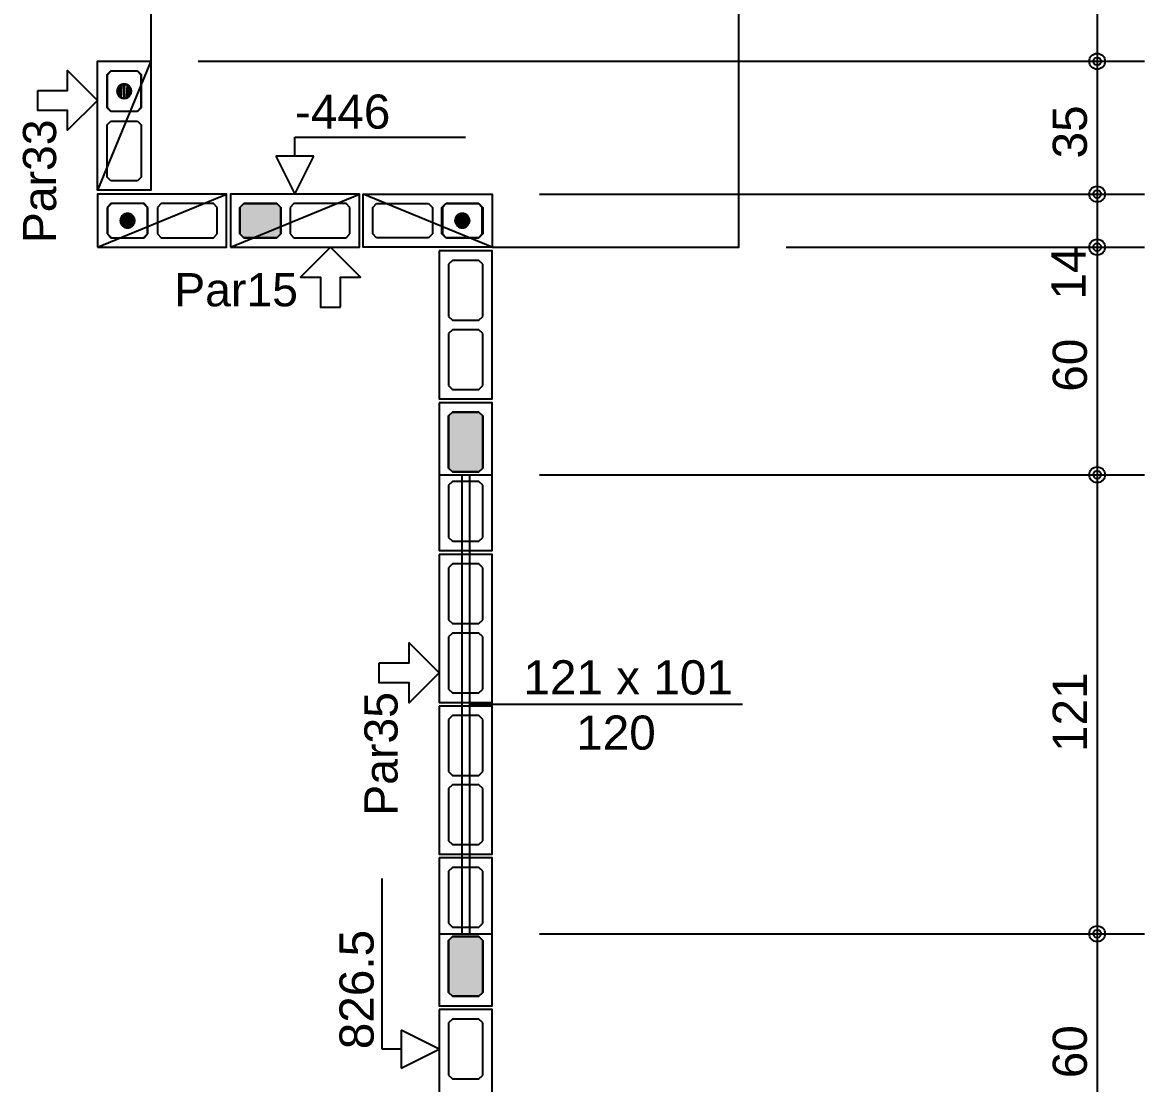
# Model space of a CAD drawing. Extents: x 0 to 119, y 0 to 84.
# Drawn here: x 40.57 to 46.49, y 39.13 to 44.73 of the extents above; entities that cross this region are included whole.
import ezdxf

# ---------------------------------------------------------------- set-up
doc = ezdxf.new("R2010")
doc.units = 0
doc.header["$MEASUREMENT"] = 0
doc.linetypes.add('ESTILO_TQS_0003', pattern=[1.5, 0.5, -0.4, 0.1, -0.5])
doc.linetypes.add('ESTILO_TQS_0005', pattern=[0.4, 0.3, -0.1])
for name, color, linetype in [('18', 6, 'CONTINUOUS'), ('20', 1, 'CONTINUOUS'), ('27', 250, 'CONTINUOUS'), ('3', 7, 'CONTINUOUS'), ('35', 255, 'CONTINUOUS'), ('9', 8, 'CONTINUOUS')]:
    doc.layers.add(name, color=color, linetype=linetype)
doc.styles.add('TQS_ARIAL', font='arial.ttf')

msp = doc.modelspace()

# ---------------------------------------------------------------- linework, layer by layer
at = {"layer": '18', "color": 6, "linetype": 'Continuous'}
for p, q in [((42.467927, 39.311023), (42.467927, 40.211023)), ((42.767927, 39.311023), (42.567927, 39.411023)), ((42.567927, 39.411023), (42.567927, 39.211023)), ((42.567927, 39.311023), (42.467927, 39.311023)), ((42.567927, 39.211023), (42.767927, 39.311023))]:
    msp.add_line(p, q, dxfattribs=at)
at = {"layer": '20', "color": 1, "linetype": 'Continuous'}
for p, q in [((42.007844, 44.02), (42.007844, 44.12)), ((42.007844, 44.12), (42.907844, 44.12)), ((42.107844, 44.02), (41.907844, 44.02)), ((41.907844, 44.02), (42.007844, 43.82)), ((42.007844, 43.82), (42.107844, 44.02))]:
    msp.add_line(p, q, dxfattribs=at)
at = {"layer": '27', "color": 250, "linetype": 'ESTILO_TQS_0005'}
for points in [[(41.177844, 44.47), (41.197844, 44.45), (41.197844, 44.275), (41.177844, 44.255), (41.037844, 44.255), (41.017844, 44.275), (41.017844, 44.45), (41.037844, 44.47), (41.177844, 44.47)], [(41.177844, 44.205), (41.197844, 44.185), (41.197844, 43.91), (41.177844, 43.89), (41.037844, 43.89), (41.017844, 43.91), (41.017844, 44.185), (41.037844, 44.205), (41.177844, 44.205)], [(41.017844, 43.61), (41.037844, 43.59), (41.212844, 43.59), (41.232844, 43.61), (41.232844, 43.75), (41.212844, 43.77), (41.037844, 43.77), (41.017844, 43.75), (41.017844, 43.61)], [(41.282844, 43.61), (41.302844, 43.59), (41.577844, 43.59), (41.597844, 43.61), (41.597844, 43.75), (41.577844, 43.77), (41.302844, 43.77), (41.282844, 43.75), (41.282844, 43.61)], [(41.717844, 43.61), (41.737844, 43.59), (41.912844, 43.59), (41.932844, 43.61), (41.932844, 43.75), (41.912844, 43.77), (41.737844, 43.77), (41.717844, 43.75), (41.717844, 43.61)], [(41.982844, 43.61), (42.002844, 43.59), (42.277844, 43.59), (42.297844, 43.61), (42.297844, 43.75), (42.277844, 43.77), (42.002844, 43.77), (41.982844, 43.75), (41.982844, 43.61)], [(42.732844, 43.61), (42.712844, 43.59), (42.437844, 43.59), (42.417844, 43.61), (42.417844, 43.75), (42.437844, 43.77), (42.712844, 43.77), (42.732844, 43.75), (42.732844, 43.61)], [(42.997844, 43.61), (42.977844, 43.59), (42.802844, 43.59), (42.782844, 43.61), (42.782844, 43.75), (42.802844, 43.77), (42.977844, 43.77), (42.997844, 43.75), (42.997844, 43.61)], [(42.837927, 43.47), (42.817927, 43.45), (42.817927, 43.175), (42.837927, 43.155), (42.977927, 43.155), (42.997927, 43.175), (42.997927, 43.45), (42.977927, 43.47), (42.837927, 43.47)], [(42.837927, 43.105), (42.817927, 43.085), (42.817927, 42.81), (42.837927, 42.79), (42.977927, 42.79), (42.997927, 42.81), (42.997927, 43.085), (42.977927, 43.105), (42.837927, 43.105)], [(42.837927, 42.67), (42.817927, 42.65), (42.817927, 42.375), (42.837927, 42.355), (42.977927, 42.355), (42.997927, 42.375), (42.997927, 42.65), (42.977927, 42.67), (42.837927, 42.67)], [(42.837927, 42.305), (42.817927, 42.285), (42.817927, 42.01), (42.837927, 41.99), (42.977927, 41.99), (42.997927, 42.01), (42.997927, 42.285), (42.977927, 42.305), (42.837927, 42.305)], [(42.837927, 41.87), (42.817927, 41.85), (42.817927, 41.575), (42.837927, 41.555), (42.977927, 41.555), (42.997927, 41.575), (42.997927, 41.85), (42.977927, 41.87), (42.837927, 41.87)], [(42.837927, 41.505), (42.817927, 41.485), (42.817927, 41.21), (42.837927, 41.19), (42.977927, 41.19), (42.997927, 41.21), (42.997927, 41.485), (42.977927, 41.505), (42.837927, 41.505)], [(42.837927, 41.07), (42.817927, 41.05), (42.817927, 40.775), (42.837927, 40.755), (42.977927, 40.755), (42.997927, 40.775), (42.997927, 41.05), (42.977927, 41.07), (42.837927, 41.07)], [(42.837927, 40.705), (42.817927, 40.685), (42.817927, 40.41), (42.837927, 40.39), (42.977927, 40.39), (42.997927, 40.41), (42.997927, 40.685), (42.977927, 40.705), (42.837927, 40.705)], [(42.837927, 40.27), (42.817927, 40.25), (42.817927, 39.975), (42.837927, 39.955), (42.977927, 39.955), (42.997927, 39.975), (42.997927, 40.25), (42.977927, 40.27), (42.837927, 40.27)], [(42.837927, 39.905), (42.817927, 39.885), (42.817927, 39.61), (42.837927, 39.59), (42.977927, 39.59), (42.997927, 39.61), (42.997927, 39.885), (42.977927, 39.905), (42.837927, 39.905)], [(42.837927, 39.47), (42.817927, 39.45), (42.817927, 39.175), (42.837927, 39.155), (42.977927, 39.155), (42.997927, 39.175), (42.997927, 39.45), (42.977927, 39.47), (42.837927, 39.47)]]:
    msp.add_lwpolyline(points, dxfattribs=at)
at = {"layer": '3', "color": 7, "linetype": 'Continuous'}
for p, q in [((41.247844, 44.52), (40.967844, 43.84)), ((41.037844, 44.4675), (41.017844, 44.4475)), ((41.017844, 44.4475), (41.017844, 44.2775)), ((41.177844, 44.4675), (41.037844, 44.4675)), ((41.197844, 44.4475), (41.177844, 44.4675)), ((41.197844, 44.2775), (41.197844, 44.4475)), ((41.017844, 44.2775), (41.037844, 44.2575)), ((41.037844, 44.2575), (41.177844, 44.2575)), ((41.177844, 44.2575), (41.197844, 44.2775)), ((40.967844, 43.54), (41.647844, 43.82)), ((41.667844, 43.54), (42.347844, 43.82)), ((43.047844, 43.54), (42.367844, 43.82)), ((41.040344, 43.77), (41.020344, 43.75)), ((41.020344, 43.75), (41.020344, 43.61)), ((41.210344, 43.77), (41.040344, 43.77)), ((41.230344, 43.75), (41.210344, 43.77)), ((41.230344, 43.61), (41.230344, 43.75)), ((42.805344, 43.77), (42.785344, 43.75)), ((42.785344, 43.75), (42.785344, 43.61)), ((42.975344, 43.77), (42.805344, 43.77)), ((42.995344, 43.75), (42.975344, 43.77)), ((42.995344, 43.61), (42.995344, 43.75)), ((41.020344, 43.61), (41.040344, 43.59)), ((41.210344, 43.59), (41.230344, 43.61)), ((42.785344, 43.61), (42.805344, 43.59)), ((42.975344, 43.59), (42.995344, 43.61)), ((41.040344, 43.59), (41.210344, 43.59)), ((42.805344, 43.59), (42.975344, 43.59)), ((42.767927, 42.34), (43.047927, 42.34)), ((42.887927, 42.34), (42.887927, 39.92)), ((42.927927, 42.34), (42.927927, 39.92)), ((42.927927, 41.13), (44.367561, 41.13)), ((42.767927, 39.92), (43.047927, 39.92))]:
    msp.add_line(p, q, dxfattribs=at)
for points in [[(43.047844, 43.54), (44.347844, 43.54), (44.347844, 48.62), (43.447844, 48.62)], [(41.247844, 47.54), (41.247844, 44.52)], [(41.247844, 44.52), (41.247844, 43.84), (40.967844, 43.84), (40.967844, 44.52), (41.247844, 44.52)], [(40.651897, 44.366818), (40.809871, 44.366818), (40.809871, 44.472134), (40.967844, 44.314161), (40.809871, 44.156187), (40.809871, 44.261503), (40.651897, 44.261503), (40.651897, 44.366818)], [(41.107844, 44.3631), (41.107905, 44.363097), (41.107965, 44.363088), (41.108024, 44.363072), (41.108081, 44.363051), (41.108135, 44.363025), (41.108187, 44.362992), (41.108235, 44.362955), (41.108279, 44.362913), (41.108319, 44.362867), (41.108353, 44.362817), (41.108383, 44.362764), (41.108407, 44.362708), (41.108425, 44.36265), (41.108437, 44.362591), (41.108444, 44.36253), (41.108444, 44.36247), (41.108437, 44.362409), (41.108425, 44.36235), (41.108407, 44.362292), (41.108383, 44.362236), (41.108353, 44.362183), (41.108319, 44.362133), (41.108279, 44.362087), (41.108235, 44.362045), (41.108187, 44.362008), (41.108135, 44.361975), (41.108081, 44.361949), (41.108024, 44.361928), (41.107965, 44.361912), (41.107905, 44.361903), (41.107844, 44.3619), (41.107844, 44.4003), (41.10402, 44.400106), (41.100235, 44.399526), (41.096528, 44.398566), (41.092938, 44.397237), (41.0895, 44.39555), (41.08625, 44.393525), (41.083222, 44.391181), (41.080447, 44.388543), (41.077953, 44.385638), (41.075766, 44.382495), (41.073907, 44.379147), (41.072397, 44.375628), (41.071251, 44.371975), (41.07048, 44.368224), (41.070093, 44.364415), (41.070093, 44.360585), (41.07048, 44.356776), (41.071251, 44.353025), (41.072397, 44.349372), (41.073907, 44.345853), (41.075766, 44.342505), (41.077953, 44.339362), (41.080447, 44.336457), (41.083222, 44.333819), (41.08625, 44.331475), (41.0895, 44.32945), (41.092938, 44.327763), (41.096528, 44.326434), (41.100235, 44.325474), (41.10402, 44.324894), (41.107844, 44.3247), (41.107844, 44.3631)], [(41.107844, 44.3619), (41.107784, 44.361903), (41.107724, 44.361912), (41.107665, 44.361928), (41.107608, 44.361949), (41.107553, 44.361975), (41.107502, 44.362008), (41.107453, 44.362045), (41.107409, 44.362087), (41.10737, 44.362133), (41.107335, 44.362183), (41.107306, 44.362236), (41.107282, 44.362292), (41.107263, 44.36235), (41.107251, 44.362409), (41.107245, 44.36247), (41.107245, 44.36253), (41.107251, 44.362591), (41.107263, 44.36265), (41.107282, 44.362708), (41.107306, 44.362764), (41.107335, 44.362817), (41.10737, 44.362867), (41.107409, 44.362913), (41.107453, 44.362955), (41.107502, 44.362992), (41.107553, 44.363025), (41.107608, 44.363051), (41.107665, 44.363072), (41.107724, 44.363088), (41.107784, 44.363097), (41.107844, 44.3631), (41.107844, 44.3247), (41.111668, 44.324894), (41.115453, 44.325474), (41.11916, 44.326434), (41.122751, 44.327763), (41.126189, 44.32945), (41.129438, 44.331475), (41.132466, 44.333819), (41.135241, 44.336457), (41.137736, 44.339362), (41.139923, 44.342505), (41.141781, 44.345853), (41.143291, 44.349372), (41.144438, 44.353025), (41.145208, 44.356776), (41.145596, 44.360585), (41.145596, 44.364415), (41.145208, 44.368224), (41.144438, 44.371975), (41.143291, 44.375628), (41.141781, 44.379147), (41.139923, 44.382495), (41.137736, 44.385638), (41.135241, 44.388543), (41.132466, 44.391181), (41.129438, 44.393525), (41.126189, 44.39555), (41.122751, 44.397237), (41.11916, 44.398566), (41.115453, 44.399526), (41.111668, 44.400106), (41.107844, 44.4003), (41.107844, 44.3619)], [(40.967844, 43.54), (41.647844, 43.54), (41.647844, 43.82), (40.967844, 43.82), (40.967844, 43.54)], [(41.667844, 43.54), (42.347844, 43.54), (42.347844, 43.82), (41.667844, 43.82), (41.667844, 43.54)], [(43.047844, 43.54), (42.367844, 43.54), (42.367844, 43.82), (43.047844, 43.82), (43.047844, 43.54)], [(41.125944, 43.68), (41.125941, 43.679939), (41.125932, 43.679879), (41.125917, 43.67982), (41.125896, 43.679763), (41.125869, 43.679709), (41.125837, 43.679657), (41.1258, 43.679609), (41.125758, 43.679565), (41.125712, 43.679526), (41.125662, 43.679491), (41.125609, 43.679461), (41.125553, 43.679437), (41.125495, 43.679419), (41.125435, 43.679407), (41.125375, 43.679401), (41.125314, 43.679401), (41.125253, 43.679407), (41.125194, 43.679419), (41.125136, 43.679437), (41.12508, 43.679461), (41.125027, 43.679491), (41.124977, 43.679526), (41.124931, 43.679565), (41.124889, 43.679609), (41.124852, 43.679657), (41.12482, 43.679709), (41.124793, 43.679763), (41.124772, 43.67982), (41.124757, 43.679879), (41.124747, 43.679939), (41.124744, 43.68), (41.163144, 43.68), (41.16295, 43.683824), (41.162371, 43.687609), (41.161411, 43.691316), (41.160081, 43.694907), (41.158395, 43.698344), (41.156369, 43.701594), (41.154025, 43.704622), (41.151387, 43.707397), (41.148482, 43.709891), (41.145339, 43.712079), (41.141991, 43.713937), (41.138472, 43.715447), (41.134819, 43.716593), (41.131068, 43.717364), (41.127259, 43.717751), (41.12343, 43.717751), (41.11962, 43.717364), (41.11587, 43.716593), (41.112216, 43.715447), (41.108697, 43.713937), (41.105349, 43.712079), (41.102207, 43.709891), (41.099301, 43.707397), (41.096663, 43.704622), (41.094319, 43.701594), (41.092294, 43.698344), (41.090608, 43.694907), (41.089278, 43.691316), (41.088318, 43.687609), (41.087738, 43.683824), (41.087544, 43.68), (41.125944, 43.68)], [(42.890944, 43.68), (42.890941, 43.679939), (42.890932, 43.679879), (42.890917, 43.67982), (42.890896, 43.679763), (42.890869, 43.679709), (42.890837, 43.679657), (42.8908, 43.679609), (42.890758, 43.679565), (42.890712, 43.679526), (42.890662, 43.679491), (42.890609, 43.679461), (42.890553, 43.679437), (42.890495, 43.679419), (42.890435, 43.679407), (42.890375, 43.679401), (42.890314, 43.679401), (42.890253, 43.679407), (42.890194, 43.679419), (42.890136, 43.679437), (42.89008, 43.679461), (42.890027, 43.679491), (42.889977, 43.679526), (42.889931, 43.679565), (42.889889, 43.679609), (42.889852, 43.679657), (42.88982, 43.679709), (42.889793, 43.679763), (42.889772, 43.67982), (42.889757, 43.679879), (42.889747, 43.679939), (42.889744, 43.68), (42.928144, 43.68), (42.92795, 43.683824), (42.927371, 43.687609), (42.926411, 43.691316), (42.925081, 43.694907), (42.923395, 43.698344), (42.921369, 43.701594), (42.919025, 43.704622), (42.916387, 43.707397), (42.913482, 43.709891), (42.910339, 43.712079), (42.906991, 43.713937), (42.903472, 43.715447), (42.899819, 43.716593), (42.896068, 43.717364), (42.892259, 43.717751), (42.88843, 43.717751), (42.88462, 43.717364), (42.88087, 43.716593), (42.877216, 43.715447), (42.873697, 43.713937), (42.870349, 43.712079), (42.867207, 43.709891), (42.864301, 43.707397), (42.861663, 43.704622), (42.859319, 43.701594), (42.857294, 43.698344), (42.855608, 43.694907), (42.854278, 43.691316), (42.853318, 43.687609), (42.852738, 43.683824), (42.852544, 43.68), (42.890944, 43.68)], [(41.124744, 43.68), (41.124747, 43.680061), (41.124757, 43.680121), (41.124772, 43.68018), (41.124793, 43.680237), (41.12482, 43.680291), (41.124852, 43.680343), (41.124889, 43.680391), (41.124931, 43.680435), (41.124977, 43.680474), (41.125027, 43.680509), (41.12508, 43.680539), (41.125136, 43.680563), (41.125194, 43.680581), (41.125253, 43.680593), (41.125314, 43.680599), (41.125375, 43.680599), (41.125435, 43.680593), (41.125495, 43.680581), (41.125553, 43.680563), (41.125609, 43.680539), (41.125662, 43.680509), (41.125712, 43.680474), (41.125758, 43.680435), (41.1258, 43.680391), (41.125837, 43.680343), (41.125869, 43.680291), (41.125896, 43.680237), (41.125917, 43.68018), (41.125932, 43.680121), (41.125941, 43.680061), (41.125944, 43.68), (41.087544, 43.68), (41.087738, 43.676176), (41.088318, 43.672391), (41.089278, 43.668684), (41.090608, 43.665093), (41.092294, 43.661656), (41.094319, 43.658406), (41.096663, 43.655378), (41.099301, 43.652603), (41.102207, 43.650109), (41.105349, 43.647921), (41.108697, 43.646063), (41.112216, 43.644553), (41.11587, 43.643407), (41.11962, 43.642636), (41.12343, 43.642249), (41.127259, 43.642249), (41.131068, 43.642636), (41.134819, 43.643407), (41.138472, 43.644553), (41.141991, 43.646063), (41.145339, 43.647921), (41.148482, 43.650109), (41.151387, 43.652603), (41.154025, 43.655378), (41.156369, 43.658406), (41.158395, 43.661656), (41.160081, 43.665093), (41.161411, 43.668684), (41.162371, 43.672391), (41.16295, 43.676176), (41.163144, 43.68), (41.124744, 43.68)], [(42.889744, 43.68), (42.889747, 43.680061), (42.889757, 43.680121), (42.889772, 43.68018), (42.889793, 43.680237), (42.88982, 43.680291), (42.889852, 43.680343), (42.889889, 43.680391), (42.889931, 43.680435), (42.889977, 43.680474), (42.890027, 43.680509), (42.89008, 43.680539), (42.890136, 43.680563), (42.890194, 43.680581), (42.890253, 43.680593), (42.890314, 43.680599), (42.890375, 43.680599), (42.890435, 43.680593), (42.890495, 43.680581), (42.890553, 43.680563), (42.890609, 43.680539), (42.890662, 43.680509), (42.890712, 43.680474), (42.890758, 43.680435), (42.8908, 43.680391), (42.890837, 43.680343), (42.890869, 43.680291), (42.890896, 43.680237), (42.890917, 43.68018), (42.890932, 43.680121), (42.890941, 43.680061), (42.890944, 43.68), (42.852544, 43.68), (42.852738, 43.676176), (42.853318, 43.672391), (42.854278, 43.668684), (42.855608, 43.665093), (42.857294, 43.661656), (42.859319, 43.658406), (42.861663, 43.655378), (42.864301, 43.652603), (42.867207, 43.650109), (42.870349, 43.647921), (42.873697, 43.646063), (42.877216, 43.644553), (42.88087, 43.643407), (42.88462, 43.642636), (42.88843, 43.642249), (42.892259, 43.642249), (42.896068, 43.642636), (42.899819, 43.643407), (42.903472, 43.644553), (42.906991, 43.646063), (42.910339, 43.647921), (42.913482, 43.650109), (42.916387, 43.652603), (42.919025, 43.655378), (42.921369, 43.658406), (42.923395, 43.661656), (42.925081, 43.665093), (42.926411, 43.668684), (42.927371, 43.672391), (42.92795, 43.676176), (42.928144, 43.68), (42.889744, 43.68)], [(42.248619, 43.224053), (42.248619, 43.382026), (42.353935, 43.382026), (42.195961, 43.54), (42.037988, 43.382026), (42.143303, 43.382026), (42.143303, 43.224053), (42.248619, 43.224053)], [(42.767927, 43.52), (42.767927, 42.74), (43.047927, 42.74), (43.047927, 43.52), (42.767927, 43.52)], [(42.767927, 42.72), (42.767927, 41.94), (43.047927, 41.94), (43.047927, 42.72), (42.767927, 42.72)], [(42.767927, 41.92), (42.767927, 41.14), (43.047927, 41.14), (43.047927, 41.92), (42.767927, 41.92)], [(42.451979, 41.347726), (42.609953, 41.347726), (42.609953, 41.453042), (42.767927, 41.295068), (42.609953, 41.137095), (42.609953, 41.24241), (42.451979, 41.24241), (42.451979, 41.347726)], [(42.767927, 41.12), (42.767927, 40.34), (43.047927, 40.34), (43.047927, 41.12), (42.767927, 41.12)], [(42.767927, 40.32), (42.767927, 39.54), (43.047927, 39.54), (43.047927, 40.32), (42.767927, 40.32)], [(42.767927, 39.52), (42.767927, 38.74), (43.047927, 38.74), (43.047927, 39.52), (42.767927, 39.52)]]:
    msp.add_lwpolyline(points, dxfattribs=at)
for centre in [(41.107844, 44.3625), (41.125344, 43.68), (42.890344, 43.68)]:
    msp.add_circle(centre, 0.0372, dxfattribs=at)
for points in [[(41.070093, 44.364415), (41.070093, 44.360585), (41.07048, 44.368224)], [(41.070093, 44.360585), (41.07048, 44.356776), (41.07048, 44.368224)], [(41.07048, 44.368224), (41.07048, 44.356776), (41.071251, 44.371975)], [(41.07048, 44.356776), (41.071251, 44.353025), (41.071251, 44.371975)], [(41.071251, 44.371975), (41.071251, 44.353025), (41.072397, 44.375628)], [(41.071251, 44.353025), (41.072397, 44.349372), (41.072397, 44.375628)], [(41.072397, 44.375628), (41.072397, 44.349372), (41.073907, 44.379147)], [(41.072397, 44.349372), (41.073907, 44.345853), (41.073907, 44.379147)], [(41.073907, 44.379147), (41.073907, 44.345853), (41.075766, 44.382495)], [(41.073907, 44.345853), (41.075766, 44.342505), (41.075766, 44.382495)], [(41.075766, 44.382495), (41.075766, 44.342505), (41.077953, 44.385638)], [(41.075766, 44.342505), (41.077953, 44.339362), (41.077953, 44.385638)], [(41.077953, 44.385638), (41.077953, 44.339362), (41.080447, 44.388543)], [(41.077953, 44.339362), (41.080447, 44.336457), (41.080447, 44.388543)], [(41.080447, 44.388543), (41.080447, 44.336457), (41.083222, 44.391181)], [(41.080447, 44.336457), (41.083222, 44.333819), (41.083222, 44.391181)], [(41.083222, 44.391181), (41.083222, 44.333819), (41.08625, 44.393525)], [(41.083222, 44.333819), (41.08625, 44.331475), (41.08625, 44.393525)], [(41.08625, 44.393525), (41.08625, 44.331475), (41.0895, 44.39555)], [(41.08625, 44.331475), (41.0895, 44.32945), (41.0895, 44.39555)], [(41.0895, 44.39555), (41.0895, 44.32945), (41.092938, 44.397237)], [(41.0895, 44.32945), (41.092938, 44.327763), (41.092938, 44.397237)], [(41.092938, 44.397237), (41.092938, 44.327763), (41.096528, 44.398566)], [(41.092938, 44.327763), (41.096528, 44.326434), (41.096528, 44.398566)], [(41.096528, 44.398566), (41.096528, 44.326434), (41.100235, 44.399526)], [(41.096528, 44.326434), (41.100235, 44.325474), (41.100235, 44.399526)], [(41.10402, 44.324894), (41.10402, 44.400106), (41.100235, 44.325474)], [(41.100235, 44.399526), (41.100235, 44.325474), (41.10402, 44.400106)], [(41.10402, 44.324894), (41.107844, 44.3631), (41.107844, 44.4003)], [(41.10402, 44.324894), (41.107844, 44.4003), (41.10402, 44.400106)], [(41.107844, 44.3619), (41.111668, 44.400106), (41.107844, 44.4003)], [(41.107844, 44.3619), (41.107844, 44.3247), (41.111668, 44.400106)], [(41.107844, 44.3247), (41.111668, 44.324894), (41.111668, 44.400106)], [(41.111668, 44.400106), (41.111668, 44.324894), (41.115453, 44.399526)], [(41.111668, 44.324894), (41.115453, 44.325474), (41.115453, 44.399526)], [(41.115453, 44.399526), (41.115453, 44.325474), (41.11916, 44.398566)], [(41.115453, 44.325474), (41.11916, 44.326434), (41.11916, 44.398566)], [(41.11916, 44.398566), (41.11916, 44.326434), (41.122751, 44.397237)], [(41.11916, 44.326434), (41.122751, 44.327763), (41.122751, 44.397237)], [(41.122751, 44.397237), (41.122751, 44.327763), (41.126189, 44.39555)], [(41.122751, 44.327763), (41.126189, 44.32945), (41.126189, 44.39555)], [(41.126189, 44.39555), (41.126189, 44.32945), (41.129438, 44.393525)], [(41.126189, 44.32945), (41.129438, 44.331475), (41.129438, 44.393525)], [(41.129438, 44.393525), (41.129438, 44.331475), (41.132466, 44.391181)], [(41.129438, 44.331475), (41.132466, 44.333819), (41.132466, 44.391181)], [(41.132466, 44.391181), (41.132466, 44.333819), (41.135241, 44.388543)], [(41.132466, 44.333819), (41.135241, 44.336457), (41.135241, 44.388543)], [(41.135241, 44.388543), (41.135241, 44.336457), (41.137736, 44.385638)], [(41.135241, 44.336457), (41.137736, 44.339362), (41.137736, 44.385638)], [(41.137736, 44.385638), (41.137736, 44.339362), (41.139923, 44.382495)], [(41.137736, 44.339362), (41.139923, 44.342505), (41.139923, 44.382495)], [(41.139923, 44.382495), (41.139923, 44.342505), (41.141781, 44.379147)], [(41.139923, 44.342505), (41.141781, 44.345853), (41.141781, 44.379147)], [(41.141781, 44.379147), (41.141781, 44.345853), (41.143291, 44.375628)], [(41.141781, 44.345853), (41.143291, 44.349372), (41.143291, 44.375628)], [(41.143291, 44.375628), (41.143291, 44.349372), (41.144438, 44.371975)], [(41.143291, 44.349372), (41.144438, 44.353025), (41.144438, 44.371975)], [(41.144438, 44.371975), (41.144438, 44.353025), (41.145208, 44.368224)], [(41.144438, 44.353025), (41.145208, 44.356776), (41.145208, 44.368224)], [(41.145208, 44.368224), (41.145208, 44.356776), (41.145596, 44.364415)], [(41.10402, 44.324894), (41.107844, 44.3247), (41.107844, 44.3631)], [(41.107409, 44.362087), (41.107844, 44.3619), (41.10737, 44.362133)], [(41.107844, 44.3619), (41.107844, 44.3619), (41.10737, 44.362133)], [(41.10737, 44.362133), (41.107844, 44.3619), (41.10737, 44.362133)], [(41.107844, 44.3619), (41.107844, 44.3619), (41.10737, 44.362133)], [(41.10737, 44.362133), (41.107844, 44.3619), (41.10737, 44.362133)], [(41.107844, 44.3619), (41.107844, 44.3619), (41.10737, 44.362133)], [(41.107453, 44.362045), (41.107844, 44.3619), (41.107409, 44.362087)], [(41.107844, 44.3619), (41.107844, 44.3619), (41.107409, 44.362087)], [(41.107409, 44.362087), (41.107844, 44.3619), (41.107409, 44.362087)], [(41.107844, 44.3619), (41.107844, 44.3619), (41.107409, 44.362087)], [(41.107502, 44.362008), (41.107844, 44.3619), (41.107453, 44.362045)], [(41.107844, 44.3619), (41.107844, 44.3619), (41.107453, 44.362045)], [(41.107553, 44.361975), (41.107844, 44.3619), (41.107502, 44.362008)], [(41.107844, 44.3619), (41.107844, 44.3619), (41.107502, 44.362008)], [(41.107665, 44.361928), (41.107844, 44.3619), (41.107553, 44.361975)], [(41.107844, 44.3619), (41.107844, 44.3619), (41.107553, 44.361975)], [(41.107844, 44.3619), (41.107844, 44.3619), (41.107665, 44.361928)], [(41.107844, 44.3619), (41.107844, 44.3619), (41.107665, 44.361928)], [(41.107844, 44.3631), (41.108319, 44.362867), (41.107844, 44.3631)], [(41.108319, 44.362867), (41.108319, 44.362867), (41.107844, 44.3631)], [(41.107844, 44.3631), (41.108319, 44.362867), (41.107844, 44.3631)], [(41.108319, 44.362867), (41.108319, 44.362867), (41.107844, 44.3631)], [(41.107844, 44.3631), (41.108319, 44.362867), (41.107844, 44.3631)], [(41.108319, 44.362867), (41.108279, 44.362913), (41.107844, 44.3631)], [(41.107844, 44.3631), (41.108279, 44.362913), (41.107844, 44.3631)], [(41.108279, 44.362913), (41.108279, 44.362913), (41.107844, 44.3631)], [(41.107844, 44.3631), (41.108279, 44.362913), (41.107844, 44.3631)], [(41.108279, 44.362913), (41.108235, 44.362955), (41.107844, 44.3631)], [(41.107844, 44.3631), (41.108235, 44.362955), (41.107844, 44.3631)], [(41.108235, 44.362955), (41.108187, 44.362992), (41.107844, 44.3631)], [(41.107844, 44.3631), (41.108187, 44.362992), (41.107844, 44.3631)], [(41.108187, 44.362992), (41.108135, 44.363025), (41.107844, 44.3631)], [(41.107844, 44.3631), (41.108135, 44.363025), (41.107844, 44.3631)], [(41.108135, 44.363025), (41.108024, 44.363072), (41.107844, 44.3631)], [(41.107844, 44.3631), (41.108024, 44.363072), (41.107844, 44.3631)], [(41.108024, 44.363072), (41.107844, 44.3631), (41.107844, 44.3631)], [(41.107844, 44.3631), (41.107844, 44.3631), (41.107844, 44.3631)], [(41.107844, 44.3631), (41.107844, 44.3631), (41.107844, 44.3631)], [(41.107844, 44.3631), (41.107844, 44.3631), (41.107844, 44.3631)], [(41.107844, 44.3631), (41.107844, 44.3631), (41.107844, 44.3631)], [(41.107844, 44.3631), (41.107844, 44.3631), (41.107844, 44.3631)], [(41.107844, 44.3631), (41.107844, 44.3631), (41.107844, 44.3631)], [(41.107844, 44.3631), (41.107844, 44.3631), (41.107844, 44.3631)], [(41.107844, 44.3631), (41.107844, 44.3631), (41.107844, 44.3631)], [(41.107844, 44.3631), (41.107844, 44.3631), (41.107844, 44.3631)], [(41.107844, 44.3631), (41.107844, 44.3631), (41.107844, 44.3631)], [(41.107844, 44.3631), (41.107844, 44.3631), (41.107844, 44.3631)], [(41.107844, 44.3631), (41.107844, 44.3631), (41.107844, 44.3631)], [(41.107844, 44.3619), (41.107844, 44.3619), (41.107844, 44.3619)], [(41.107844, 44.3619), (41.107844, 44.3619), (41.107844, 44.3619)], [(41.107844, 44.3619), (41.107844, 44.3619), (41.107844, 44.3619)], [(41.107844, 44.3619), (41.107844, 44.3619), (41.107844, 44.3619)], [(41.107844, 44.3619), (41.107844, 44.3619), (41.107844, 44.3619)], [(41.107844, 44.3619), (41.107844, 44.3619), (41.107844, 44.3619)], [(41.107844, 44.3619), (41.107844, 44.3619), (41.107844, 44.3619)], [(41.107844, 44.3619), (41.107844, 44.3619), (41.107844, 44.3619)], [(41.107844, 44.3619), (41.107844, 44.3619), (41.107844, 44.3619)], [(41.107844, 44.3619), (41.107844, 44.3619), (41.107844, 44.3619)], [(41.107844, 44.3619), (41.107844, 44.3619), (41.107844, 44.3619)], [(41.107844, 44.3619), (41.107844, 44.3619), (41.107844, 44.3619)], [(41.145208, 44.356776), (41.145596, 44.360585), (41.145596, 44.364415)], [(41.125944, 43.68), (41.11587, 43.716593), (41.112216, 43.715447)], [(41.125944, 43.68), (41.11962, 43.717364), (41.11587, 43.716593)], [(41.125944, 43.68), (41.12343, 43.717751), (41.11962, 43.717364)], [(41.125944, 43.68), (41.127259, 43.717751), (41.12343, 43.717751)], [(41.163144, 43.68), (41.127259, 43.717751), (41.125944, 43.68)], [(41.163144, 43.68), (41.131068, 43.717364), (41.127259, 43.717751)], [(41.163144, 43.68), (41.134819, 43.716593), (41.131068, 43.717364)], [(41.163144, 43.68), (41.138472, 43.715447), (41.134819, 43.716593)], [(42.890944, 43.68), (42.88087, 43.716593), (42.877216, 43.715447)], [(42.890944, 43.68), (42.88462, 43.717364), (42.88087, 43.716593)], [(42.890944, 43.68), (42.88843, 43.717751), (42.88462, 43.717364)], [(42.890944, 43.68), (42.892259, 43.717751), (42.88843, 43.717751)], [(42.928144, 43.68), (42.892259, 43.717751), (42.890944, 43.68)], [(42.928144, 43.68), (42.896068, 43.717364), (42.892259, 43.717751)], [(42.928144, 43.68), (42.899819, 43.716593), (42.896068, 43.717364)], [(42.928144, 43.68), (42.903472, 43.715447), (42.899819, 43.716593)], [(41.125944, 43.68), (41.087738, 43.683824), (41.087544, 43.68)], [(41.124744, 43.68), (41.087544, 43.68), (41.087738, 43.676176)], [(41.125944, 43.68), (41.088318, 43.687609), (41.087738, 43.683824)], [(41.124744, 43.68), (41.087738, 43.676176), (41.088318, 43.672391)], [(41.125944, 43.68), (41.089278, 43.691316), (41.088318, 43.687609)], [(41.124744, 43.68), (41.088318, 43.672391), (41.089278, 43.668684)], [(41.125944, 43.68), (41.090608, 43.694907), (41.089278, 43.691316)], [(41.124744, 43.68), (41.089278, 43.668684), (41.090608, 43.665093)], [(41.125944, 43.68), (41.092294, 43.698344), (41.090608, 43.694907)], [(41.124744, 43.68), (41.090608, 43.665093), (41.092294, 43.661656)], [(41.125944, 43.68), (41.094319, 43.701594), (41.092294, 43.698344)], [(41.124744, 43.68), (41.092294, 43.661656), (41.094319, 43.658406)], [(41.125944, 43.68), (41.096663, 43.704622), (41.094319, 43.701594)], [(41.124744, 43.68), (41.094319, 43.658406), (41.096663, 43.655378)], [(41.125944, 43.68), (41.099301, 43.707397), (41.096663, 43.704622)], [(41.124744, 43.68), (41.096663, 43.655378), (41.099301, 43.652603)], [(41.125944, 43.68), (41.102207, 43.709891), (41.099301, 43.707397)], [(41.124744, 43.68), (41.099301, 43.652603), (41.102207, 43.650109)], [(41.125944, 43.68), (41.105349, 43.712079), (41.102207, 43.709891)], [(41.124744, 43.68), (41.102207, 43.650109), (41.105349, 43.647921)], [(41.125944, 43.68), (41.108697, 43.713937), (41.105349, 43.712079)], [(41.124744, 43.68), (41.105349, 43.647921), (41.108697, 43.646063)], [(41.125944, 43.68), (41.112216, 43.715447), (41.108697, 43.713937)], [(41.124744, 43.68), (41.108697, 43.646063), (41.112216, 43.644553)], [(41.124744, 43.68), (41.112216, 43.644553), (41.11587, 43.643407)], [(41.124744, 43.68), (41.11587, 43.643407), (41.11962, 43.642636)], [(41.124744, 43.68), (41.11962, 43.642636), (41.12343, 43.642249)], [(41.124744, 43.68), (41.12343, 43.642249), (41.127259, 43.642249)], [(41.124977, 43.680474), (41.124772, 43.68018), (41.124744, 43.68)], [(41.124977, 43.680474), (41.124744, 43.68), (41.124744, 43.68)], [(41.124977, 43.680474), (41.124744, 43.68), (41.124744, 43.68)], [(41.124977, 43.680474), (41.124744, 43.68), (41.124744, 43.68)], [(41.124977, 43.680474), (41.124744, 43.68), (41.124744, 43.68)], [(41.124977, 43.680474), (41.124744, 43.68), (41.124744, 43.68)], [(41.124977, 43.680474), (41.124744, 43.68), (41.124744, 43.68)], [(41.124977, 43.680474), (41.124744, 43.68), (41.124744, 43.68)], [(41.124977, 43.680474), (41.124744, 43.68), (41.124744, 43.68)], [(41.124977, 43.680474), (41.124744, 43.68), (41.124744, 43.68)], [(41.124977, 43.680474), (41.124744, 43.68), (41.124744, 43.68)], [(41.124977, 43.680474), (41.124744, 43.68), (41.124744, 43.68)], [(41.124977, 43.680474), (41.124744, 43.68), (41.124744, 43.68)], [(41.124977, 43.680474), (41.124744, 43.68), (41.124744, 43.68)], [(41.124977, 43.680474), (41.124744, 43.68), (41.124744, 43.68)], [(41.124977, 43.680474), (41.124744, 43.68), (41.124744, 43.68)], [(41.124977, 43.680474), (41.124744, 43.68), (41.124744, 43.68)], [(41.124977, 43.680474), (41.124744, 43.68), (41.124744, 43.68)], [(41.124977, 43.680474), (41.124744, 43.68), (41.124744, 43.68)], [(41.124977, 43.680474), (41.124744, 43.68), (41.124744, 43.68)], [(41.124977, 43.680474), (41.124744, 43.68), (41.124744, 43.68)], [(41.124977, 43.680474), (41.124744, 43.68), (41.124744, 43.68)], [(41.124977, 43.680474), (41.124744, 43.68), (41.124744, 43.68)], [(41.124744, 43.68), (41.127259, 43.642249), (41.163144, 43.68)], [(41.124977, 43.680474), (41.12482, 43.680291), (41.124772, 43.68018)], [(41.124977, 43.680474), (41.124852, 43.680343), (41.12482, 43.680291)], [(41.124977, 43.680474), (41.124889, 43.680391), (41.124852, 43.680343)], [(41.124977, 43.680474), (41.124931, 43.680435), (41.124889, 43.680391)], [(41.124977, 43.680474), (41.124977, 43.680474), (41.124931, 43.680435)], [(41.124977, 43.680474), (41.124931, 43.680435), (41.124931, 43.680435)], [(41.124977, 43.680474), (41.124977, 43.680474), (41.124977, 43.680474)], [(41.125944, 43.68), (41.125712, 43.679526), (41.125712, 43.679526)], [(41.125944, 43.68), (41.125712, 43.679526), (41.125712, 43.679526)], [(41.125944, 43.68), (41.125712, 43.679526), (41.125758, 43.679565)], [(41.125944, 43.68), (41.125758, 43.679565), (41.125758, 43.679565)], [(41.125944, 43.68), (41.125758, 43.679565), (41.1258, 43.679609)], [(41.125944, 43.68), (41.1258, 43.679609), (41.125837, 43.679657)], [(41.125944, 43.68), (41.125837, 43.679657), (41.125869, 43.679709)], [(41.125944, 43.68), (41.125869, 43.679709), (41.125917, 43.67982)], [(41.125944, 43.68), (41.125917, 43.67982), (41.125944, 43.68)], [(41.125944, 43.68), (41.125944, 43.68), (41.125944, 43.68)], [(41.125944, 43.68), (41.125944, 43.68), (41.125944, 43.68)], [(41.125944, 43.68), (41.125944, 43.68), (41.125944, 43.68)], [(41.125944, 43.68), (41.125944, 43.68), (41.125944, 43.68)], [(41.125944, 43.68), (41.125944, 43.68), (41.125944, 43.68)], [(41.125944, 43.68), (41.125944, 43.68), (41.125944, 43.68)], [(41.125944, 43.68), (41.125944, 43.68), (41.125944, 43.68)], [(41.125944, 43.68), (41.125944, 43.68), (41.125944, 43.68)], [(41.125944, 43.68), (41.125944, 43.68), (41.125944, 43.68)], [(41.125944, 43.68), (41.125944, 43.68), (41.125944, 43.68)], [(41.125944, 43.68), (41.125944, 43.68), (41.125944, 43.68)], [(41.125944, 43.68), (41.125944, 43.68), (41.125944, 43.68)], [(41.125944, 43.68), (41.125944, 43.68), (41.125944, 43.68)], [(41.125944, 43.68), (41.125944, 43.68), (41.125944, 43.68)], [(41.125944, 43.68), (41.125944, 43.68), (41.125944, 43.68)], [(41.125944, 43.68), (41.125944, 43.68), (41.125944, 43.68)], [(41.125944, 43.68), (41.125944, 43.68), (41.125944, 43.68)], [(41.125944, 43.68), (41.125944, 43.68), (41.125944, 43.68)], [(41.125944, 43.68), (41.125944, 43.68), (41.125944, 43.68)], [(41.125944, 43.68), (41.125944, 43.68), (41.125944, 43.68)], [(41.125944, 43.68), (41.125944, 43.68), (41.125944, 43.68)], [(41.163144, 43.68), (41.127259, 43.642249), (41.131068, 43.642636)], [(41.163144, 43.68), (41.131068, 43.642636), (41.134819, 43.643407)], [(41.163144, 43.68), (41.134819, 43.643407), (41.138472, 43.644553)], [(41.163144, 43.68), (41.141991, 43.713937), (41.138472, 43.715447)], [(41.163144, 43.68), (41.138472, 43.644553), (41.141991, 43.646063)], [(41.163144, 43.68), (41.145339, 43.712079), (41.141991, 43.713937)], [(41.163144, 43.68), (41.141991, 43.646063), (41.145339, 43.647921)], [(41.163144, 43.68), (41.148482, 43.709891), (41.145339, 43.712079)], [(41.163144, 43.68), (41.145339, 43.647921), (41.148482, 43.650109)], [(41.163144, 43.68), (41.151387, 43.707397), (41.148482, 43.709891)], [(41.163144, 43.68), (41.148482, 43.650109), (41.151387, 43.652603)], [(41.163144, 43.68), (41.154025, 43.704622), (41.151387, 43.707397)], [(41.163144, 43.68), (41.151387, 43.652603), (41.154025, 43.655378)], [(41.163144, 43.68), (41.156369, 43.701594), (41.154025, 43.704622)], [(41.163144, 43.68), (41.154025, 43.655378), (41.156369, 43.658406)], [(41.163144, 43.68), (41.158395, 43.698344), (41.156369, 43.701594)], [(41.163144, 43.68), (41.156369, 43.658406), (41.158395, 43.661656)], [(41.163144, 43.68), (41.160081, 43.694907), (41.158395, 43.698344)], [(41.163144, 43.68), (41.158395, 43.661656), (41.160081, 43.665093)], [(41.163144, 43.68), (41.161411, 43.691316), (41.160081, 43.694907)], [(41.163144, 43.68), (41.160081, 43.665093), (41.161411, 43.668684)], [(41.163144, 43.68), (41.162371, 43.687609), (41.161411, 43.691316)], [(41.163144, 43.68), (41.161411, 43.668684), (41.162371, 43.672391)], [(41.163144, 43.68), (41.16295, 43.683824), (41.162371, 43.687609)], [(41.163144, 43.68), (41.162371, 43.672391), (41.16295, 43.676176)], [(42.890944, 43.68), (42.852738, 43.683824), (42.852544, 43.68)], [(42.889744, 43.68), (42.852544, 43.68), (42.852738, 43.676176)], [(42.890944, 43.68), (42.853318, 43.687609), (42.852738, 43.683824)], [(42.889744, 43.68), (42.852738, 43.676176), (42.853318, 43.672391)], [(42.890944, 43.68), (42.854278, 43.691316), (42.853318, 43.687609)], [(42.889744, 43.68), (42.853318, 43.672391), (42.854278, 43.668684)], [(42.890944, 43.68), (42.855608, 43.694907), (42.854278, 43.691316)], [(42.889744, 43.68), (42.854278, 43.668684), (42.855608, 43.665093)], [(42.890944, 43.68), (42.857294, 43.698344), (42.855608, 43.694907)], [(42.889744, 43.68), (42.855608, 43.665093), (42.857294, 43.661656)], [(42.890944, 43.68), (42.859319, 43.701594), (42.857294, 43.698344)], [(42.889744, 43.68), (42.857294, 43.661656), (42.859319, 43.658406)], [(42.890944, 43.68), (42.861663, 43.704622), (42.859319, 43.701594)], [(42.889744, 43.68), (42.859319, 43.658406), (42.861663, 43.655378)], [(42.890944, 43.68), (42.864301, 43.707397), (42.861663, 43.704622)], [(42.889744, 43.68), (42.861663, 43.655378), (42.864301, 43.652603)], [(42.890944, 43.68), (42.867207, 43.709891), (42.864301, 43.707397)], [(42.889744, 43.68), (42.864301, 43.652603), (42.867207, 43.650109)], [(42.890944, 43.68), (42.870349, 43.712079), (42.867207, 43.709891)], [(42.889744, 43.68), (42.867207, 43.650109), (42.870349, 43.647921)], [(42.890944, 43.68), (42.873697, 43.713937), (42.870349, 43.712079)], [(42.889744, 43.68), (42.870349, 43.647921), (42.873697, 43.646063)], [(42.890944, 43.68), (42.877216, 43.715447), (42.873697, 43.713937)], [(42.889744, 43.68), (42.873697, 43.646063), (42.877216, 43.644553)], [(42.889744, 43.68), (42.877216, 43.644553), (42.88087, 43.643407)], [(42.889744, 43.68), (42.88087, 43.643407), (42.88462, 43.642636)], [(42.889744, 43.68), (42.88462, 43.642636), (42.88843, 43.642249)], [(42.889744, 43.68), (42.88843, 43.642249), (42.892259, 43.642249)], [(42.889977, 43.680474), (42.889772, 43.68018), (42.889744, 43.68)], [(42.889977, 43.680474), (42.889744, 43.68), (42.889744, 43.68)], [(42.889977, 43.680474), (42.889744, 43.68), (42.889744, 43.68)], [(42.889977, 43.680474), (42.889744, 43.68), (42.889744, 43.68)], [(42.889977, 43.680474), (42.889744, 43.68), (42.889744, 43.68)], [(42.889977, 43.680474), (42.889744, 43.68), (42.889744, 43.68)], [(42.889977, 43.680474), (42.889744, 43.68), (42.889744, 43.68)], [(42.889977, 43.680474), (42.889744, 43.68), (42.889744, 43.68)], [(42.889977, 43.680474), (42.889744, 43.68), (42.889744, 43.68)], [(42.889977, 43.680474), (42.889744, 43.68), (42.889744, 43.68)], [(42.889977, 43.680474), (42.889744, 43.68), (42.889744, 43.68)], [(42.889977, 43.680474), (42.889744, 43.68), (42.889744, 43.68)], [(42.889977, 43.680474), (42.889744, 43.68), (42.889744, 43.68)], [(42.889977, 43.680474), (42.889744, 43.68), (42.889744, 43.68)], [(42.889977, 43.680474), (42.889744, 43.68), (42.889744, 43.68)], [(42.889977, 43.680474), (42.889744, 43.68), (42.889744, 43.68)], [(42.889977, 43.680474), (42.889744, 43.68), (42.889744, 43.68)], [(42.889977, 43.680474), (42.889744, 43.68), (42.889744, 43.68)], [(42.889977, 43.680474), (42.889744, 43.68), (42.889744, 43.68)], [(42.889977, 43.680474), (42.889744, 43.68), (42.889744, 43.68)], [(42.889977, 43.680474), (42.889744, 43.68), (42.889744, 43.68)], [(42.889977, 43.680474), (42.889744, 43.68), (42.889744, 43.68)], [(42.889977, 43.680474), (42.889744, 43.68), (42.889744, 43.68)], [(42.889744, 43.68), (42.892259, 43.642249), (42.928144, 43.68)], [(42.889977, 43.680474), (42.88982, 43.680291), (42.889772, 43.68018)], [(42.889977, 43.680474), (42.889852, 43.680343), (42.88982, 43.680291)], [(42.889977, 43.680474), (42.889889, 43.680391), (42.889852, 43.680343)], [(42.889977, 43.680474), (42.889931, 43.680435), (42.889889, 43.680391)], [(42.889977, 43.680474), (42.889977, 43.680474), (42.889931, 43.680435)], [(42.889977, 43.680474), (42.889931, 43.680435), (42.889931, 43.680435)], [(42.889977, 43.680474), (42.889977, 43.680474), (42.889977, 43.680474)], [(42.890944, 43.68), (42.890712, 43.679526), (42.890712, 43.679526)], [(42.890944, 43.68), (42.890712, 43.679526), (42.890712, 43.679526)], [(42.890944, 43.68), (42.890712, 43.679526), (42.890758, 43.679565)], [(42.890944, 43.68), (42.890758, 43.679565), (42.890758, 43.679565)], [(42.890944, 43.68), (42.890758, 43.679565), (42.8908, 43.679609)], [(42.890944, 43.68), (42.8908, 43.679609), (42.890837, 43.679657)], [(42.890944, 43.68), (42.890837, 43.679657), (42.890869, 43.679709)], [(42.890944, 43.68), (42.890869, 43.679709), (42.890917, 43.67982)], [(42.890944, 43.68), (42.890917, 43.67982), (42.890944, 43.68)], [(42.890944, 43.68), (42.890944, 43.68), (42.890944, 43.68)], [(42.890944, 43.68), (42.890944, 43.68), (42.890944, 43.68)], [(42.890944, 43.68), (42.890944, 43.68), (42.890944, 43.68)], [(42.890944, 43.68), (42.890944, 43.68), (42.890944, 43.68)], [(42.890944, 43.68), (42.890944, 43.68), (42.890944, 43.68)], [(42.890944, 43.68), (42.890944, 43.68), (42.890944, 43.68)], [(42.890944, 43.68), (42.890944, 43.68), (42.890944, 43.68)], [(42.890944, 43.68), (42.890944, 43.68), (42.890944, 43.68)], [(42.890944, 43.68), (42.890944, 43.68), (42.890944, 43.68)], [(42.890944, 43.68), (42.890944, 43.68), (42.890944, 43.68)], [(42.890944, 43.68), (42.890944, 43.68), (42.890944, 43.68)], [(42.890944, 43.68), (42.890944, 43.68), (42.890944, 43.68)], [(42.890944, 43.68), (42.890944, 43.68), (42.890944, 43.68)], [(42.890944, 43.68), (42.890944, 43.68), (42.890944, 43.68)], [(42.890944, 43.68), (42.890944, 43.68), (42.890944, 43.68)], [(42.890944, 43.68), (42.890944, 43.68), (42.890944, 43.68)], [(42.890944, 43.68), (42.890944, 43.68), (42.890944, 43.68)], [(42.890944, 43.68), (42.890944, 43.68), (42.890944, 43.68)], [(42.890944, 43.68), (42.890944, 43.68), (42.890944, 43.68)], [(42.890944, 43.68), (42.890944, 43.68), (42.890944, 43.68)], [(42.890944, 43.68), (42.890944, 43.68), (42.890944, 43.68)], [(42.928144, 43.68), (42.892259, 43.642249), (42.896068, 43.642636)], [(42.928144, 43.68), (42.896068, 43.642636), (42.899819, 43.643407)], [(42.928144, 43.68), (42.899819, 43.643407), (42.903472, 43.644553)], [(42.928144, 43.68), (42.906991, 43.713937), (42.903472, 43.715447)], [(42.928144, 43.68), (42.903472, 43.644553), (42.906991, 43.646063)], [(42.928144, 43.68), (42.910339, 43.712079), (42.906991, 43.713937)], [(42.928144, 43.68), (42.906991, 43.646063), (42.910339, 43.647921)], [(42.928144, 43.68), (42.913482, 43.709891), (42.910339, 43.712079)], [(42.928144, 43.68), (42.910339, 43.647921), (42.913482, 43.650109)], [(42.928144, 43.68), (42.916387, 43.707397), (42.913482, 43.709891)], [(42.928144, 43.68), (42.913482, 43.650109), (42.916387, 43.652603)], [(42.928144, 43.68), (42.919025, 43.704622), (42.916387, 43.707397)], [(42.928144, 43.68), (42.916387, 43.652603), (42.919025, 43.655378)], [(42.928144, 43.68), (42.921369, 43.701594), (42.919025, 43.704622)], [(42.928144, 43.68), (42.919025, 43.655378), (42.921369, 43.658406)], [(42.928144, 43.68), (42.923395, 43.698344), (42.921369, 43.701594)], [(42.928144, 43.68), (42.921369, 43.658406), (42.923395, 43.661656)], [(42.928144, 43.68), (42.925081, 43.694907), (42.923395, 43.698344)], [(42.928144, 43.68), (42.923395, 43.661656), (42.925081, 43.665093)], [(42.928144, 43.68), (42.926411, 43.691316), (42.925081, 43.694907)], [(42.928144, 43.68), (42.925081, 43.665093), (42.926411, 43.668684)], [(42.928144, 43.68), (42.927371, 43.687609), (42.926411, 43.691316)], [(42.928144, 43.68), (42.926411, 43.668684), (42.927371, 43.672391)], [(42.928144, 43.68), (42.92795, 43.683824), (42.927371, 43.687609)], [(42.928144, 43.68), (42.927371, 43.672391), (42.92795, 43.676176)]]:
    msp.add_solid(points, dxfattribs=at)
at = {"layer": '35', "color": 255, "linetype": 'Continuous'}
for p, q in [((46.237098, 47.54), (46.237098, 44.52)), ((41.247844, 44.52), (41.247844, 44.52)), ((41.247844, 44.52), (41.247844, 44.52)), ((41.497844, 44.52), (46.487098, 44.52)), ((41.497844, 44.52), (46.487098, 44.52)), ((46.237098, 44.52), (46.237098, 43.82)), ((43.047844, 43.82), (43.047844, 43.82)), ((43.047844, 43.82), (43.047844, 43.82)), ((43.297844, 43.82), (46.487098, 43.82)), ((43.297844, 43.82), (46.487098, 43.82)), ((46.237098, 43.82), (46.237098, 43.54)), ((44.347844, 43.54), (44.347844, 43.54)), ((44.347844, 43.54), (44.347844, 43.54)), ((44.597844, 43.54), (46.487098, 43.54)), ((44.597844, 43.54), (46.487098, 43.54)), ((46.237098, 43.54), (46.237098, 42.34)), ((43.047927, 42.34), (43.047927, 42.34)), ((43.047927, 42.34), (43.047927, 42.34)), ((43.297927, 42.34), (46.487098, 42.34)), ((43.297927, 42.34), (46.487098, 42.34)), ((46.237098, 42.34), (46.237098, 39.92)), ((43.047927, 39.92), (43.047927, 39.92)), ((43.047927, 39.92), (43.047927, 39.92)), ((43.297927, 39.92), (46.487098, 39.92)), ((43.297927, 39.92), (46.487098, 39.92)), ((46.237098, 39.92), (46.237098, 38.72))]:
    msp.add_line(p, q, dxfattribs=at)
for centre, radius in [((46.237098, 44.52), 0.041625), ((46.237098, 44.52), 0.041625), ((46.237098, 44.52), 0.02075), ((46.237098, 44.52), 0.02075), ((46.237098, 43.82), 0.041625), ((46.237098, 43.82), 0.041625), ((46.237098, 43.82), 0.02075), ((46.237098, 43.82), 0.02075), ((46.237098, 43.54), 0.041625), ((46.237098, 43.54), 0.041625), ((46.237098, 43.54), 0.02075), ((46.237098, 43.54), 0.02075), ((46.237098, 42.34), 0.041625), ((46.237098, 42.34), 0.041625), ((46.237098, 42.34), 0.02075), ((46.237098, 42.34), 0.02075), ((46.237098, 39.92), 0.041625), ((46.237098, 39.92), 0.041625), ((46.237098, 39.92), 0.02075), ((46.237098, 39.92), 0.02075)]:
    msp.add_circle(centre, radius, dxfattribs=at)
at = {"layer": '9', "color": 8, "linetype": 'Continuous'}
for points in [[(41.717844, 43.75), (41.737844, 43.77), (41.912844, 43.77), (41.932844, 43.75), (41.932844, 43.61), (41.912844, 43.59), (41.737844, 43.59), (41.717844, 43.61), (41.717844, 43.75)], [(42.977927, 42.67), (42.997927, 42.65), (42.997927, 42.375), (42.977927, 42.355), (42.837927, 42.355), (42.817927, 42.375), (42.817927, 42.65), (42.837927, 42.67), (42.977927, 42.67)], [(42.977927, 39.905), (42.997927, 39.885), (42.997927, 39.61), (42.977927, 39.59), (42.837927, 39.59), (42.817927, 39.61), (42.817927, 39.885), (42.837927, 39.905), (42.977927, 39.905)]]:
    msp.add_lwpolyline(points, dxfattribs=at)
for points in [[(41.717844, 43.75), (41.737844, 43.77), (41.912844, 43.77)], [(41.717844, 43.75), (41.912844, 43.77), (41.932844, 43.75)], [(41.717844, 43.75), (41.932844, 43.75), (41.932844, 43.61)], [(41.717844, 43.75), (41.932844, 43.61), (41.912844, 43.59)], [(41.717844, 43.75), (41.912844, 43.59), (41.737844, 43.59)], [(41.717844, 43.75), (41.737844, 43.59), (41.717844, 43.61)], [(41.717844, 43.75), (41.717844, 43.61), (41.717844, 43.75)], [(42.977927, 42.67), (42.837927, 42.355), (42.817927, 42.375)], [(42.977927, 42.67), (42.817927, 42.375), (42.817927, 42.65)], [(42.977927, 42.67), (42.817927, 42.65), (42.837927, 42.67)], [(42.977927, 42.67), (42.977927, 42.355), (42.837927, 42.355)], [(42.977927, 42.67), (42.837927, 42.67), (42.977927, 42.67)], [(42.977927, 42.67), (42.997927, 42.65), (42.997927, 42.375)], [(42.977927, 42.67), (42.997927, 42.375), (42.977927, 42.355)], [(42.977927, 39.905), (42.837927, 39.59), (42.817927, 39.61)], [(42.977927, 39.905), (42.817927, 39.61), (42.817927, 39.885)], [(42.977927, 39.905), (42.817927, 39.885), (42.837927, 39.905)], [(42.977927, 39.905), (42.977927, 39.59), (42.837927, 39.59)], [(42.977927, 39.905), (42.837927, 39.905), (42.977927, 39.905)], [(42.977927, 39.905), (42.997927, 39.885), (42.997927, 39.61)], [(42.977927, 39.905), (42.997927, 39.61), (42.977927, 39.59)]]:
    msp.add_solid(points, dxfattribs=at)

# ---------------------------------------------------------------- texts
at = {"layer": '18', "color": 6, "linetype": 'ESTILO_TQS_0003', "style": 'TQS_ARIAL'}
msp.add_text('826.5', height=0.18, rotation=90, dxfattribs=at).set_placement((42.422927, 39.311023))
at = {"layer": '20', "color": 1, "linetype": 'ESTILO_TQS_0003', "style": 'TQS_ARIAL'}
msp.add_text('-446', height=0.18, dxfattribs=at).set_placement((42.007844, 44.165))
at = {"layer": '3', "color": 7, "linetype": 'Continuous', "style": 'TQS_ARIAL'}
for s, p in [('Par33', (40.749094, 43.561298)), ('Par35', (42.549177, 40.542206))]:
    msp.add_text(s, height=0.175, rotation=90, dxfattribs=at).set_placement(p)
for s, height, p in [('Par15', 0.175, (41.371661, 43.228282)), ('121 x 101', 0.18, (43.212391, 41.181855)), ('120', 0.18, (43.490811, 40.890614))]:
    msp.add_text(s, height=height, dxfattribs=at).set_placement(p)
at = {"layer": '35', "color": 255, "linetype": 'Continuous', "style": 'TQS_ARIAL'}
for s, p in [('35', (46.183098, 44.008)), ('14', (46.176035, 43.263615)), ('60', (46.183098, 42.778)), ('121', (46.183098, 40.878)), ('60', (46.183098, 39.158))]:
    msp.add_text(s, height=0.18, rotation=90, dxfattribs=at).set_placement(p)

doc.saveas('drawing.dxf')
